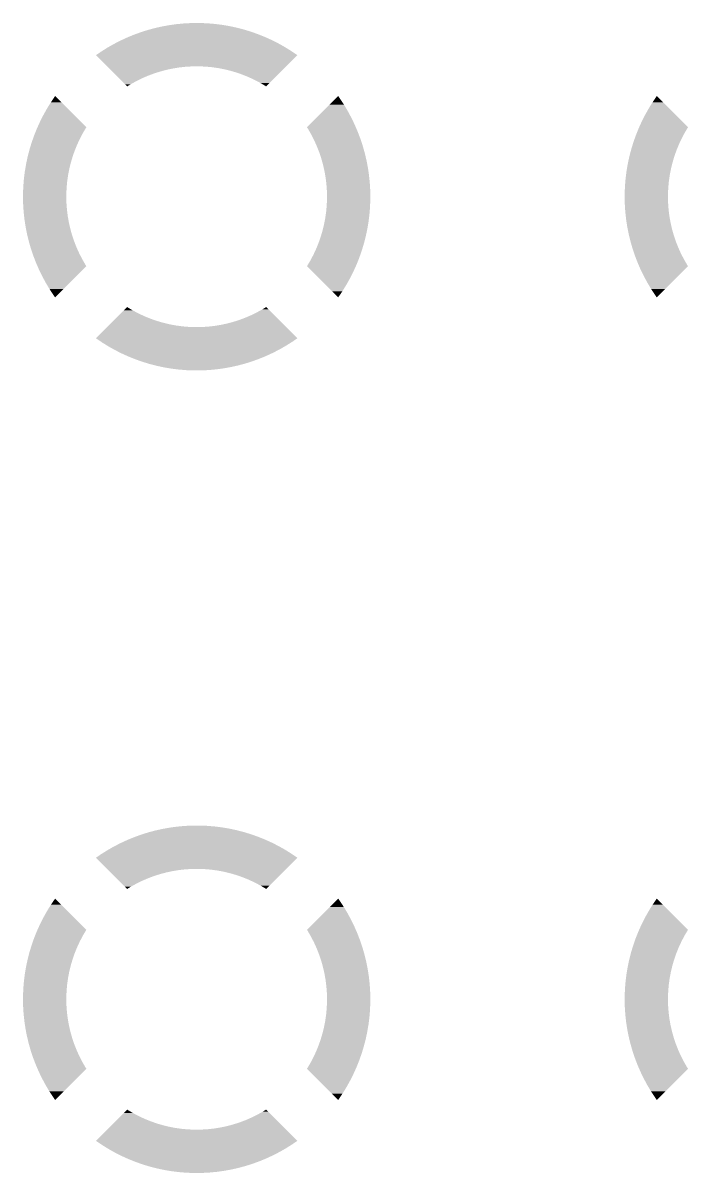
# Model space of a CAD drawing. Extents: x 295 to 953, y 10 to 290.
# Drawn here: x 613.29 to 617.5, y 120.03 to 127.31 of the extents above; entities that cross this region are included whole.
import ezdxf

# ---------------------------------------------------------------- set-up
doc = ezdxf.new("R2010")
doc.units = 0
doc.header["$LTSCALE"] = 5
doc.header["$MEASUREMENT"] = 0
doc.layers.get('0').update_dxf_attribs({"linetype": 'CONTINUOUS', "lineweight": 25})

msp = doc.modelspace()

# ---------------------------------------------------------------- linework, layer by layer
for points in [[(614.0023, 127.2424), (614.0361, 127.2547), (614.7776, 127.2424), (614.7427, 127.2547)], [(614.0361, 127.2547), (614.047, 127.2582), (614.7427, 127.2547), (614.733, 127.2582)], [(614.047, 127.2582), (614.0812, 127.269), (614.733, 127.2582), (614.6976, 127.269)], [(614.0812, 127.269), (614.0923, 127.272), (614.6976, 127.269), (614.6878, 127.272)], [(614.0923, 127.272), (614.1268, 127.2812), (614.6878, 127.272), (614.6518, 127.2812)], [(614.1268, 127.2812), (614.1382, 127.2838), (614.6518, 127.2812), (614.642, 127.2838)], [(614.1382, 127.2838), (614.173, 127.2916), (614.642, 127.2838), (614.6056, 127.2916)], [(614.173, 127.2916), (614.1846, 127.2936), (614.6056, 127.2916), (614.5958, 127.2936)], [(614.1846, 127.2936), (614.2195, 127.2999), (614.5958, 127.2936), (614.5588, 127.2999)], [(614.2195, 127.2999), (614.2316, 127.3015), (614.5588, 127.2999), (614.5492, 127.3015)], [(614.2316, 127.3015), (614.2663, 127.3062), (614.5492, 127.3015), (614.5116, 127.3062)], [(614.2663, 127.3062), (614.2791, 127.3073), (614.5116, 127.3062), (614.5023, 127.3073)], [(614.2791, 127.3073), (614.3134, 127.3105), (614.5023, 127.3073), (614.4638, 127.3105)], [(614.3134, 127.3105), (614.328, 127.3112), (614.4638, 127.3105), (614.4551, 127.3112)], [(614.328, 127.3112), (614.3606, 127.3127), (614.4551, 127.3112), (614.4141, 127.3127)], [(614.3606, 127.3127), (614.4079, 127.313), (614.4141, 127.3127), (614.4079, 127.313)], [(613.8318, 127.1609), (613.8631, 127.1789), (614.9479, 127.1609), (614.9159, 127.1789)], [(613.8631, 127.1789), (613.8731, 127.184), (614.9159, 127.1789), (614.9067, 127.184)], [(613.8731, 127.184), (613.9051, 127.2006), (614.9067, 127.184), (614.8739, 127.2006)], [(613.9051, 127.2006), (613.9153, 127.2053), (614.8739, 127.2006), (614.8645, 127.2053)], [(613.9153, 127.2053), (613.948, 127.2205), (614.8645, 127.2053), (614.831, 127.2205)], [(613.948, 127.2205), (613.9584, 127.2248), (614.831, 127.2205), (614.8214, 127.2248)], [(613.9584, 127.2248), (613.9917, 127.2386), (614.8214, 127.2248), (614.7872, 127.2386)], [(613.9917, 127.2386), (614.0023, 127.2424), (614.7872, 127.2386), (614.7776, 127.2424)], [(613.7521, 127.1095), (613.7822, 127.1301), (615.0272, 127.1095), (614.9969, 127.1301)], [(613.8229, 127.0387), (613.7521, 127.1095), (614.9565, 127.0387), (615.0272, 127.1095)], [(613.7822, 127.1301), (613.7916, 127.136), (614.9969, 127.1301), (614.9881, 127.136)], [(613.7916, 127.136), (613.8221, 127.1554), (614.9881, 127.136), (614.9569, 127.1554)], [(613.8221, 127.1554), (613.8318, 127.1609), (614.9569, 127.1554), (614.9479, 127.1609)], [(613.8233, 127.0383), (613.8229, 127.0387), (614.3622, 127.0383), (614.4031, 127.0387)], [(613.8257, 127.036), (613.8233, 127.0383), (614.3213, 127.036), (614.3622, 127.0383)], [(613.8301, 127.0316), (613.8257, 127.036), (614.2806, 127.0316), (614.3213, 127.036)], [(613.8365, 127.0251), (613.8301, 127.0316), (614.2401, 127.0251), (614.2806, 127.0316)], [(613.8449, 127.0167), (613.8365, 127.0251), (614.2, 127.0167), (614.2401, 127.0251)], [(614.444, 127.037), (614.4031, 127.0387), (614.9548, 127.037), (614.9565, 127.0387)], [(614.4848, 127.0333), (614.444, 127.037), (614.9511, 127.0333), (614.9548, 127.037)], [(614.5254, 127.0276), (614.4848, 127.0333), (614.9453, 127.0276), (614.9511, 127.0333)], [(614.5656, 127.0198), (614.5254, 127.0276), (614.9376, 127.0198), (614.9453, 127.0276)], [(613.8553, 127.0063), (613.8449, 127.0167), (614.1604, 127.0063), (614.2, 127.0167)], [(613.8677, 126.994), (613.8553, 127.0063), (614.1214, 126.994), (614.1604, 127.0063)], [(613.8819, 126.9797), (613.8677, 126.994), (614.083, 126.9797), (614.1214, 126.994)], [(613.8981, 126.9636), (613.8819, 126.9797), (614.0453, 126.9636), (614.083, 126.9797)], [(613.9161, 126.9455), (613.8981, 126.9636), (614.0086, 126.9455), (614.0453, 126.9636)], [(614.6054, 127.0101), (614.5656, 127.0198), (614.9279, 127.0101), (614.9376, 127.0198)], [(614.6446, 126.9985), (614.6054, 127.0101), (614.9162, 126.9985), (614.9279, 127.0101)], [(614.6832, 126.9848), (614.6446, 126.9985), (614.9026, 126.9848), (614.9162, 126.9985)], [(614.7211, 126.9693), (614.6832, 126.9848), (614.8871, 126.9693), (614.9026, 126.9848)], [(614.7582, 126.952), (614.7211, 126.9693), (614.8697, 126.952), (614.8871, 126.9693)], [(614.7944, 126.9328), (614.7582, 126.952), (614.8505, 126.9328), (614.8697, 126.952)], [(613.9359, 126.9257), (613.9161, 126.9455), (613.9727, 126.9257), (614.0086, 126.9455)], [(613.9498, 126.9118), (613.9359, 126.9257), (613.9498, 126.9118), (613.9727, 126.9257)], [(614.8296, 126.9118), (614.7944, 126.9328), (614.8296, 126.9118), (614.8505, 126.9328)], [(613.4421, 126.7715), (613.4669, 126.8117), (613.5728, 126.7715), (613.5326, 126.8117)], [(613.4669, 126.8117), (613.4935, 126.8508), (613.5326, 126.8117), (613.4935, 126.8508)], [(615.2314, 126.7964), (615.2709, 126.8359), (615.3222, 126.7964), (615.2963, 126.8359)], [(615.2709, 126.8359), (615.2859, 126.8508), (615.2963, 126.8359), (615.2859, 126.8508)], [(617.2521, 126.7715), (617.2769, 126.8117), (617.3828, 126.7715), (617.3426, 126.8117)], [(617.2769, 126.8117), (617.3035, 126.8508), (617.3426, 126.8117), (617.3035, 126.8508)], [(613.419, 126.7303), (613.4421, 126.7715), (613.6141, 126.7303), (613.5728, 126.7715)], [(615.1492, 126.7142), (615.1908, 126.7558), (615.3688, 126.7142), (615.3464, 126.7558)], [(615.1908, 126.7558), (615.2314, 126.7964), (615.3464, 126.7558), (615.3222, 126.7964)], [(617.229, 126.7303), (617.2521, 126.7715), (617.4241, 126.7303), (617.3828, 126.7715)], [(613.3818, 126.6532), (613.3977, 126.6881), (613.6912, 126.6532), (613.6562, 126.6881)], [(613.3977, 126.6881), (613.419, 126.7303), (613.6562, 126.6881), (613.6141, 126.7303)], [(615.0882, 126.6532), (615.1066, 126.6716), (615.3974, 126.6532), (615.3895, 126.6716)], [(615.1066, 126.6716), (615.1492, 126.7142), (615.3895, 126.6716), (615.3688, 126.7142)], [(617.1918, 126.6532), (617.2077, 126.6881), (617.5012, 126.6532), (617.4662, 126.6881)], [(617.2077, 126.6881), (617.229, 126.7303), (617.4662, 126.6881), (617.4241, 126.7303)], [(613.3537, 126.5818), (613.3605, 126.6012), (613.651, 126.5818), (613.6613, 126.6012)], [(613.3605, 126.6012), (613.3673, 126.618), (613.6613, 126.6012), (613.6702, 126.618)], [(613.3673, 126.618), (613.3782, 126.6451), (613.6702, 126.618), (613.6863, 126.6451)], [(613.3782, 126.6451), (613.3818, 126.6532), (613.6863, 126.6451), (613.6912, 126.6532)], [(615.0953, 126.6418), (615.0882, 126.6532), (615.4024, 126.6418), (615.3974, 126.6532)], [(615.1031, 126.6282), (615.0953, 126.6418), (615.4082, 126.6282), (615.4024, 126.6418)], [(615.1157, 126.6063), (615.1031, 126.6282), (615.4166, 126.6063), (615.4082, 126.6282)], [(615.127, 126.5841), (615.1157, 126.6063), (615.4251, 126.5841), (615.4166, 126.6063)], [(617.1637, 126.5818), (617.1705, 126.6012), (617.461, 126.5818), (617.4713, 126.6012)], [(617.1705, 126.6012), (617.1773, 126.618), (617.4713, 126.6012), (617.4802, 126.618)], [(617.1773, 126.618), (617.1882, 126.6451), (617.4802, 126.618), (617.4963, 126.6451)], [(617.1882, 126.6451), (617.1918, 126.6532), (617.4963, 126.6451), (617.5012, 126.6532)], [(613.331, 126.5114), (613.3412, 126.5447), (613.62, 126.5114), (613.6337, 126.5447)], [(613.3412, 126.5447), (613.3448, 126.5566), (613.6337, 126.5447), (613.6392, 126.5566)], [(613.3448, 126.5566), (613.3537, 126.5818), (613.6392, 126.5566), (613.651, 126.5818)], [(615.1343, 126.5698), (615.127, 126.5841), (615.4299, 126.5698), (615.4251, 126.5841)], [(615.148, 126.5393), (615.1343, 126.5698), (615.4401, 126.5393), (615.4299, 126.5698)], [(615.151, 126.5324), (615.148, 126.5393), (615.4421, 126.5324), (615.4401, 126.5393)], [(615.1659, 126.4943), (615.151, 126.5324), (615.453, 126.4943), (615.4421, 126.5324)], [(617.141, 126.5114), (617.1512, 126.5447), (617.43, 126.5114), (617.4437, 126.5447)], [(617.1512, 126.5447), (617.1548, 126.5566), (617.4437, 126.5447), (617.4492, 126.5566)], [(617.1548, 126.5566), (617.1637, 126.5818), (617.4492, 126.5566), (617.461, 126.5818)], [(613.3114, 126.429), (613.3192, 126.4656), (613.5929, 126.429), (613.6038, 126.4656)], [(613.3192, 126.4656), (613.3199, 126.4682), (613.6038, 126.4656), (613.6045, 126.4682)], [(613.3199, 126.4682), (613.3299, 126.5068), (613.6045, 126.4682), (613.6181, 126.5068)], [(613.3299, 126.5068), (613.331, 126.5114), (613.6181, 126.5068), (613.62, 126.5114)], [(615.1661, 126.4938), (615.1659, 126.4943), (615.4531, 126.4938), (615.453, 126.4943)], [(615.1789, 126.4554), (615.1661, 126.4938), (615.4624, 126.4554), (615.4531, 126.4938)], [(615.181, 126.4479), (615.1789, 126.4554), (615.4642, 126.4479), (615.4624, 126.4554)], [(615.1899, 126.416), (615.181, 126.4479), (615.4705, 126.416), (615.4642, 126.4479)], [(617.1214, 126.429), (617.1292, 126.4656), (617.4029, 126.429), (617.4138, 126.4656)], [(617.1292, 126.4656), (617.1299, 126.4682), (617.4138, 126.4656), (617.4145, 126.4682)], [(617.1299, 126.4682), (617.1399, 126.5068), (617.4145, 126.4682), (617.4281, 126.5068)], [(617.1399, 126.5068), (617.141, 126.5114), (617.4281, 126.5068), (617.43, 126.5114)], [(613.2985, 126.349), (613.3015, 126.3728), (613.5754, 126.349), (613.58, 126.3728)], [(613.3015, 126.3728), (613.3043, 126.3892), (613.58, 126.3728), (613.5831, 126.3892)], [(613.3043, 126.3892), (613.3094, 126.4194), (613.5831, 126.3892), (613.5905, 126.4194)], [(613.3094, 126.4194), (613.3114, 126.429), (613.5905, 126.4194), (613.5929, 126.429)], [(615.1932, 126.4015), (615.1899, 126.416), (615.4733, 126.4015), (615.4705, 126.416)], [(615.199, 126.3761), (615.1932, 126.4015), (615.4772, 126.3761), (615.4733, 126.4015)], [(615.2027, 126.3547), (615.199, 126.3761), (615.4804, 126.3547), (615.4772, 126.3761)], [(617.1085, 126.349), (617.1115, 126.3728), (617.3854, 126.349), (617.39, 126.3728)], [(617.1115, 126.3728), (617.1143, 126.3892), (617.39, 126.3728), (617.3931, 126.3892)], [(617.1143, 126.3892), (617.1194, 126.4194), (617.3931, 126.3892), (617.4005, 126.4194)], [(617.1194, 126.4194), (617.1214, 126.429), (617.4005, 126.4194), (617.4029, 126.429)], [(613.2918, 126.2787), (613.2942, 126.3084), (613.567, 126.2787), (613.5697, 126.3084)], [(613.2942, 126.3084), (613.2957, 126.3259), (613.5697, 126.3084), (613.5722, 126.3259)], [(613.2957, 126.3259), (613.2985, 126.349), (613.5722, 126.3259), (613.5754, 126.349)], [(615.2061, 126.3357), (615.2027, 126.3547), (615.4824, 126.3357), (615.4804, 126.3547)], [(615.2096, 126.3077), (615.2061, 126.3357), (615.4855, 126.3077), (615.4824, 126.3357)], [(615.2111, 126.2951), (615.2096, 126.3077), (615.4863, 126.2951), (615.4855, 126.3077)], [(617.1018, 126.2787), (617.1042, 126.3084), (617.377, 126.2787), (617.3797, 126.3084)], [(617.1042, 126.3084), (617.1057, 126.3259), (617.3797, 126.3084), (617.3822, 126.3259)], [(617.1057, 126.3259), (617.1085, 126.349), (617.3822, 126.3259), (617.3854, 126.349)], [(613.2899, 126.2133), (613.29, 126.2267), (613.5642, 126.2133), (613.5643, 126.2267)], [(613.29, 126.2315), (613.2914, 126.2676), (613.5645, 126.2315), (613.566, 126.2676)], [(613.29, 126.2267), (613.29, 126.2315), (613.5643, 126.2267), (613.5645, 126.2315)], [(613.2914, 126.2676), (613.2918, 126.2787), (613.566, 126.2676), (613.567, 126.2787)], [(615.2137, 126.2606), (615.2111, 126.2951), (615.4885, 126.2606), (615.4863, 126.2951)], [(615.2142, 126.2542), (615.2137, 126.2606), (615.4886, 126.2542), (615.4885, 126.2606)], [(615.2152, 126.2133), (615.2142, 126.2542), (615.4895, 126.2133), (615.4886, 126.2542)], [(617.0999, 126.2133), (617.1, 126.2267), (617.3742, 126.2133), (617.3743, 126.2267)], [(617.1, 126.2315), (617.1014, 126.2676), (617.3745, 126.2315), (617.376, 126.2676)], [(617.1, 126.2267), (617.1, 126.2315), (617.3743, 126.2267), (617.3745, 126.2315)], [(617.1014, 126.2676), (617.1018, 126.2787), (617.376, 126.2676), (617.377, 126.2787)], [(613.2908, 126.1724), (613.2899, 126.2133), (613.5652, 126.1724), (613.5642, 126.2133)], [(613.2909, 126.166), (613.2908, 126.1724), (613.5657, 126.166), (613.5652, 126.1724)], [(613.2931, 126.1315), (613.2909, 126.166), (613.5683, 126.1315), (613.5657, 126.166)], [(615.2124, 126.1479), (615.2134, 126.159), (615.4876, 126.1479), (615.488, 126.159)], [(615.2134, 126.159), (615.2149, 126.1951), (615.488, 126.159), (615.4894, 126.1951)], [(615.2149, 126.1951), (615.2151, 126.1999), (615.4894, 126.1951), (615.4894, 126.1999)], [(615.2151, 126.1999), (615.2152, 126.2133), (615.4894, 126.1999), (615.4895, 126.2133)], [(617.1008, 126.1724), (617.0999, 126.2133), (617.3752, 126.1724), (617.3742, 126.2133)], [(617.1009, 126.166), (617.1008, 126.1724), (617.3757, 126.166), (617.3752, 126.1724)], [(617.1031, 126.1315), (617.1009, 126.166), (617.3783, 126.1315), (617.3757, 126.166)], [(613.2939, 126.1189), (613.2931, 126.1315), (613.5698, 126.1189), (613.5683, 126.1315)], [(613.297, 126.0909), (613.2939, 126.1189), (613.5733, 126.0909), (613.5698, 126.1189)], [(613.299, 126.0719), (613.297, 126.0909), (613.5767, 126.0719), (613.5733, 126.0909)], [(615.204, 126.0776), (615.2072, 126.1007), (615.4809, 126.0776), (615.4837, 126.1007)], [(615.2072, 126.1007), (615.2097, 126.1182), (615.4837, 126.1007), (615.4852, 126.1182)], [(615.2097, 126.1182), (615.2124, 126.1479), (615.4852, 126.1182), (615.4876, 126.1479)], [(617.1039, 126.1189), (617.1031, 126.1315), (617.3798, 126.1189), (617.3783, 126.1315)], [(617.107, 126.0909), (617.1039, 126.1189), (617.3833, 126.0909), (617.3798, 126.1189)], [(617.109, 126.0719), (617.107, 126.0909), (617.3867, 126.0719), (617.3833, 126.0909)], [(613.3022, 126.0505), (613.299, 126.0719), (613.5804, 126.0505), (613.5767, 126.0719)], [(613.3061, 126.0251), (613.3022, 126.0505), (613.5862, 126.0251), (613.5804, 126.0505)], [(613.3089, 126.0106), (613.3061, 126.0251), (613.5895, 126.0106), (613.5862, 126.0251)], [(613.3152, 125.9787), (613.3089, 126.0106), (613.5984, 125.9787), (613.5895, 126.0106)], [(615.1865, 125.9976), (615.1889, 126.0072), (615.468, 125.9976), (615.47, 126.0072)], [(615.1889, 126.0072), (615.1962, 126.0374), (615.47, 126.0072), (615.4751, 126.0374)], [(615.1962, 126.0374), (615.1994, 126.0538), (615.4751, 126.0374), (615.4779, 126.0538)], [(615.1994, 126.0538), (615.204, 126.0776), (615.4779, 126.0538), (615.4809, 126.0776)], [(617.1122, 126.0505), (617.109, 126.0719), (617.3904, 126.0505), (617.3867, 126.0719)], [(617.1161, 126.0251), (617.1122, 126.0505), (617.3962, 126.0251), (617.3904, 126.0505)], [(617.1189, 126.0106), (617.1161, 126.0251), (617.3995, 126.0106), (617.3962, 126.0251)], [(617.1252, 125.9787), (617.1189, 126.0106), (617.4084, 125.9787), (617.3995, 126.0106)], [(613.317, 125.9712), (613.3152, 125.9787), (613.6005, 125.9712), (613.5984, 125.9787)], [(613.3263, 125.9328), (613.317, 125.9712), (613.6133, 125.9328), (613.6005, 125.9712)], [(613.3264, 125.9323), (613.3263, 125.9328), (613.6135, 125.9323), (613.6133, 125.9328)], [(615.1612, 125.9198), (615.1748, 125.9584), (615.4495, 125.9198), (615.4595, 125.9584)], [(615.1748, 125.9584), (615.1756, 125.961), (615.4595, 125.9584), (615.4602, 125.961)], [(615.1756, 125.961), (615.1865, 125.9976), (615.4602, 125.961), (615.468, 125.9976)], [(617.127, 125.9712), (617.1252, 125.9787), (617.4105, 125.9712), (617.4084, 125.9787)], [(617.1363, 125.9328), (617.127, 125.9712), (617.4233, 125.9328), (617.4105, 125.9712)], [(617.1364, 125.9323), (617.1363, 125.9328), (617.4235, 125.9323), (617.4233, 125.9328)], [(613.3373, 125.8942), (613.3264, 125.9323), (613.6284, 125.8942), (613.6135, 125.9323)], [(613.3393, 125.8873), (613.3373, 125.8942), (613.6314, 125.8873), (613.6284, 125.8942)], [(613.3495, 125.8568), (613.3393, 125.8873), (613.6451, 125.8568), (613.6314, 125.8873)], [(615.1284, 125.8448), (615.1402, 125.87), (615.4257, 125.8448), (615.4346, 125.87)], [(615.1402, 125.87), (615.1457, 125.8819), (615.4346, 125.87), (615.4382, 125.8819)], [(615.1457, 125.8819), (615.1594, 125.9152), (615.4382, 125.8819), (615.4483, 125.9152)], [(615.1594, 125.9152), (615.1612, 125.9198), (615.4483, 125.9152), (615.4495, 125.9198)], [(617.1473, 125.8942), (617.1364, 125.9323), (617.4384, 125.8942), (617.4235, 125.9323)], [(617.1493, 125.8873), (617.1473, 125.8942), (617.4414, 125.8873), (617.4384, 125.8942)], [(617.1595, 125.8568), (617.1493, 125.8873), (617.4551, 125.8568), (617.4414, 125.8873)], [(613.3543, 125.8425), (613.3495, 125.8568), (613.6524, 125.8425), (613.6451, 125.8568)], [(613.3628, 125.8203), (613.3543, 125.8425), (613.6637, 125.8203), (613.6524, 125.8425)], [(613.3712, 125.7984), (613.3628, 125.8203), (613.6763, 125.7984), (613.6637, 125.8203)], [(613.377, 125.7848), (613.3712, 125.7984), (613.6841, 125.7848), (613.6763, 125.7984)], [(615.0931, 125.7816), (615.1092, 125.8086), (615.4012, 125.7816), (615.4121, 125.8086)], [(615.1092, 125.8086), (615.1181, 125.8254), (615.4121, 125.8086), (615.4188, 125.8254)], [(615.1181, 125.8254), (615.1284, 125.8448), (615.4188, 125.8254), (615.4257, 125.8448)], [(617.1643, 125.8425), (617.1595, 125.8568), (617.4624, 125.8425), (617.4551, 125.8568)], [(617.1728, 125.8203), (617.1643, 125.8425), (617.4737, 125.8203), (617.4624, 125.8425)], [(617.1812, 125.7984), (617.1728, 125.8203), (617.4863, 125.7984), (617.4737, 125.8203)], [(617.187, 125.7848), (617.1812, 125.7984), (617.4941, 125.7848), (617.4863, 125.7984)], [(613.382, 125.7734), (613.377, 125.7848), (613.6912, 125.7734), (613.6841, 125.7848)], [(613.3899, 125.755), (613.382, 125.7734), (613.6727, 125.755), (613.6912, 125.7734)], [(613.4105, 125.7124), (613.3899, 125.755), (613.6302, 125.7124), (613.6727, 125.755)], [(615.0882, 125.7734), (615.0931, 125.7816), (615.3975, 125.7734), (615.4012, 125.7816)], [(615.1231, 125.7385), (615.0882, 125.7734), (615.3817, 125.7385), (615.3975, 125.7734)], [(615.1653, 125.6963), (615.1231, 125.7385), (615.3604, 125.6963), (615.3817, 125.7385)], [(617.192, 125.7734), (617.187, 125.7848), (617.5012, 125.7734), (617.4941, 125.7848)], [(617.1999, 125.755), (617.192, 125.7734), (617.4827, 125.755), (617.5012, 125.7734)], [(617.2205, 125.7124), (617.1999, 125.755), (617.4402, 125.7124), (617.4827, 125.755)], [(613.433, 125.6708), (613.4105, 125.7124), (613.5886, 125.6708), (613.6302, 125.7124)], [(613.4572, 125.6302), (613.433, 125.6708), (613.548, 125.6302), (613.5886, 125.6708)], [(615.2066, 125.6551), (615.1653, 125.6963), (615.3373, 125.6551), (615.3604, 125.6963)], [(615.2468, 125.6149), (615.2066, 125.6551), (615.3124, 125.6149), (615.3373, 125.6551)], [(617.243, 125.6708), (617.2205, 125.7124), (617.3986, 125.6708), (617.4402, 125.7124)], [(617.2672, 125.6302), (617.243, 125.6708), (617.358, 125.6302), (617.3986, 125.6708)], [(613.4831, 125.5907), (613.4572, 125.6302), (613.5084, 125.5907), (613.548, 125.6302)], [(613.4935, 125.5758), (613.4831, 125.5907), (613.4935, 125.5758), (613.5084, 125.5907)], [(615.2859, 125.5758), (615.2468, 125.6149), (615.2859, 125.5758), (615.3124, 125.6149)], [(617.2931, 125.5907), (617.2672, 125.6302), (617.3184, 125.5907), (617.358, 125.6302)], [(617.3035, 125.5758), (617.2931, 125.5907), (617.3035, 125.5758), (617.3184, 125.5907)], [(613.9288, 125.4938), (613.9498, 125.5148), (613.985, 125.4938), (613.9498, 125.5148)], [(614.7708, 125.4811), (614.8067, 125.5009), (614.8633, 125.4811), (614.8435, 125.5009)], [(614.8067, 125.5009), (614.8296, 125.5148), (614.8435, 125.5009), (614.8296, 125.5148)], [(613.8515, 125.4165), (613.8632, 125.4281), (614.174, 125.4165), (614.1348, 125.4281)], [(613.8632, 125.4281), (613.8768, 125.4418), (614.1348, 125.4281), (614.0962, 125.4418)], [(613.8768, 125.4418), (613.8923, 125.4573), (614.0962, 125.4418), (614.0583, 125.4573)], [(613.8923, 125.4573), (613.9097, 125.4746), (614.0583, 125.4573), (614.0212, 125.4746)], [(613.9097, 125.4746), (613.9288, 125.4938), (614.0212, 125.4746), (613.985, 125.4938)], [(614.619, 125.4203), (614.658, 125.4326), (614.9241, 125.4203), (614.9117, 125.4326)], [(614.658, 125.4326), (614.6964, 125.4469), (614.9117, 125.4326), (614.8975, 125.4469)], [(614.6964, 125.4469), (614.734, 125.4631), (614.8975, 125.4469), (614.8813, 125.4631)], [(614.734, 125.4631), (614.7708, 125.4811), (614.8813, 125.4631), (614.8633, 125.4811)], [(613.7521, 125.3171), (613.8229, 125.3879), (615.0272, 125.3171), (614.9565, 125.3879)], [(613.8229, 125.3879), (613.8246, 125.3896), (614.3763, 125.3879), (614.3354, 125.3896)], [(613.8246, 125.3896), (613.8283, 125.3933), (614.3354, 125.3896), (614.2946, 125.3933)], [(613.8283, 125.3933), (613.834, 125.399), (614.2946, 125.3933), (614.254, 125.399)], [(613.834, 125.399), (613.8418, 125.4068), (614.254, 125.399), (614.2138, 125.4068)], [(613.8418, 125.4068), (613.8515, 125.4165), (614.2138, 125.4068), (614.174, 125.4165)], [(614.3763, 125.3879), (614.4172, 125.3883), (614.9565, 125.3879), (614.9561, 125.3883)], [(614.4172, 125.3883), (614.4581, 125.3906), (614.9561, 125.3883), (614.9537, 125.3906)], [(614.4581, 125.3906), (614.4988, 125.395), (614.9537, 125.3906), (614.9493, 125.395)], [(614.4988, 125.395), (614.5393, 125.4015), (614.9493, 125.395), (614.9429, 125.4015)], [(614.5393, 125.4015), (614.5794, 125.4099), (614.9429, 125.4015), (614.9345, 125.4099)], [(614.5794, 125.4099), (614.619, 125.4203), (614.9345, 125.4099), (614.9241, 125.4203)], [(613.7825, 125.2965), (613.7522, 125.3171), (614.9972, 125.2965), (615.0272, 125.3171)], [(613.7912, 125.2906), (613.7825, 125.2965), (614.9878, 125.2906), (614.9972, 125.2965)], [(613.8225, 125.2712), (613.7912, 125.2906), (614.9573, 125.2712), (614.9878, 125.2906)], [(613.8315, 125.2657), (613.8225, 125.2712), (614.9476, 125.2657), (614.9573, 125.2712)], [(613.8635, 125.2477), (613.8315, 125.2657), (614.9163, 125.2477), (614.9476, 125.2657)], [(613.8727, 125.2426), (613.8635, 125.2477), (614.9063, 125.2426), (614.9163, 125.2477)], [(613.9055, 125.226), (613.8727, 125.2426), (614.8743, 125.226), (614.9063, 125.2426)], [(613.9149, 125.2213), (613.9055, 125.226), (614.8641, 125.2213), (614.8743, 125.226)], [(613.9484, 125.2061), (613.9149, 125.2213), (614.8314, 125.2061), (614.8641, 125.2213)], [(613.9579, 125.2018), (613.9484, 125.2061), (614.821, 125.2018), (614.8314, 125.2061)], [(613.9922, 125.188), (613.9579, 125.2018), (614.7877, 125.188), (614.821, 125.2018)], [(614.0018, 125.1842), (613.9922, 125.188), (614.7771, 125.1842), (614.7877, 125.188)], [(614.0366, 125.1719), (614.0018, 125.1842), (614.7433, 125.1719), (614.7771, 125.1842)], [(614.0464, 125.1684), (614.0366, 125.1719), (614.7324, 125.1684), (614.7433, 125.1719)], [(614.0818, 125.1576), (614.0464, 125.1684), (614.6982, 125.1576), (614.7324, 125.1684)], [(614.0916, 125.1546), (614.0818, 125.1576), (614.6871, 125.1546), (614.6982, 125.1576)], [(614.1275, 125.1454), (614.0916, 125.1546), (614.6526, 125.1454), (614.6871, 125.1546)], [(614.1374, 125.1428), (614.1275, 125.1454), (614.6412, 125.1428), (614.6526, 125.1454)], [(614.1738, 125.135), (614.1374, 125.1428), (614.6064, 125.135), (614.6412, 125.1428)], [(614.1836, 125.133), (614.1738, 125.135), (614.5948, 125.133), (614.6064, 125.135)], [(614.2206, 125.1267), (614.1836, 125.133), (614.5599, 125.1267), (614.5948, 125.133)], [(614.2302, 125.1251), (614.2206, 125.1267), (614.5478, 125.1251), (614.5599, 125.1267)], [(614.2678, 125.1204), (614.2302, 125.1251), (614.513, 125.1204), (614.5478, 125.1251)], [(614.2771, 125.1193), (614.2678, 125.1204), (614.5003, 125.1193), (614.513, 125.1204)], [(614.3156, 125.1161), (614.2771, 125.1193), (614.466, 125.1161), (614.5003, 125.1193)], [(614.3242, 125.1154), (614.3156, 125.1161), (614.4514, 125.1154), (614.466, 125.1161)], [(614.3653, 125.1139), (614.3242, 125.1154), (614.4188, 125.1139), (614.4514, 125.1154)], [(614.3715, 125.1136), (614.3653, 125.1139), (614.3715, 125.1136), (614.4188, 125.1139)], [(614.2195, 122.2199), (614.2316, 122.2215), (614.5588, 122.2199), (614.5492, 122.2215)], [(614.2316, 122.2215), (614.2663, 122.2262), (614.5492, 122.2215), (614.5116, 122.2262)], [(614.2663, 122.2262), (614.2791, 122.2273), (614.5116, 122.2262), (614.5023, 122.2273)], [(614.2791, 122.2273), (614.3134, 122.2305), (614.5023, 122.2273), (614.4638, 122.2305)], [(614.3134, 122.2305), (614.328, 122.2312), (614.4638, 122.2305), (614.4551, 122.2312)], [(614.328, 122.2312), (614.3606, 122.2327), (614.4551, 122.2312), (614.4141, 122.2327)], [(614.3606, 122.2327), (614.4079, 122.233), (614.4141, 122.2327), (614.4079, 122.233)], [(613.9584, 122.1448), (613.9917, 122.1586), (614.8214, 122.1448), (614.7872, 122.1586)], [(613.9917, 122.1586), (614.0023, 122.1624), (614.7872, 122.1586), (614.7776, 122.1624)], [(614.0023, 122.1624), (614.0361, 122.1747), (614.7776, 122.1624), (614.7427, 122.1747)], [(614.0361, 122.1747), (614.047, 122.1782), (614.7427, 122.1747), (614.733, 122.1782)], [(614.047, 122.1782), (614.0812, 122.189), (614.733, 122.1782), (614.6976, 122.189)], [(614.0812, 122.189), (614.0923, 122.192), (614.6976, 122.189), (614.6878, 122.192)], [(614.0923, 122.192), (614.1268, 122.2012), (614.6878, 122.192), (614.6518, 122.2012)], [(614.1268, 122.2012), (614.1382, 122.2038), (614.6518, 122.2012), (614.642, 122.2038)], [(614.1382, 122.2038), (614.173, 122.2116), (614.642, 122.2038), (614.6056, 122.2116)], [(614.173, 122.2116), (614.1846, 122.2136), (614.6056, 122.2116), (614.5958, 122.2136)], [(614.1846, 122.2136), (614.2195, 122.2199), (614.5958, 122.2136), (614.5588, 122.2199)], [(613.7916, 122.056), (613.8221, 122.0754), (614.9881, 122.056), (614.9569, 122.0754)], [(613.8221, 122.0754), (613.8318, 122.0809), (614.9569, 122.0754), (614.9479, 122.0809)], [(613.8318, 122.0809), (613.8631, 122.0989), (614.9479, 122.0809), (614.9159, 122.0989)], [(613.8631, 122.0989), (613.8731, 122.104), (614.9159, 122.0989), (614.9067, 122.104)], [(613.8731, 122.104), (613.9051, 122.1206), (614.9067, 122.104), (614.8739, 122.1206)], [(613.9051, 122.1206), (613.9153, 122.1253), (614.8739, 122.1206), (614.8645, 122.1253)], [(613.9153, 122.1253), (613.948, 122.1405), (614.8645, 122.1253), (614.831, 122.1405)], [(613.948, 122.1405), (613.9584, 122.1448), (614.831, 122.1405), (614.8214, 122.1448)], [(613.7521, 122.0295), (613.7822, 122.0501), (615.0272, 122.0295), (614.9969, 122.0501)], [(613.8229, 121.9587), (613.7521, 122.0295), (614.9565, 121.9587), (615.0272, 122.0295)], [(613.7822, 122.0501), (613.7916, 122.056), (614.9969, 122.0501), (614.9881, 122.056)], [(613.8233, 121.9583), (613.8229, 121.9587), (614.3622, 121.9583), (614.4031, 121.9587)], [(613.8257, 121.956), (613.8233, 121.9583), (614.3213, 121.956), (614.3622, 121.9583)], [(613.8301, 121.9516), (613.8257, 121.956), (614.2806, 121.9516), (614.3213, 121.956)], [(613.8365, 121.9451), (613.8301, 121.9516), (614.2401, 121.9451), (614.2806, 121.9516)], [(613.8449, 121.9367), (613.8365, 121.9451), (614.2, 121.9367), (614.2401, 121.9451)], [(613.8553, 121.9263), (613.8449, 121.9367), (614.1604, 121.9263), (614.2, 121.9367)], [(614.444, 121.957), (614.4031, 121.9587), (614.9548, 121.957), (614.9565, 121.9587)], [(614.4848, 121.9533), (614.444, 121.957), (614.9511, 121.9533), (614.9548, 121.957)], [(614.5254, 121.9476), (614.4848, 121.9533), (614.9453, 121.9476), (614.9511, 121.9533)], [(614.5656, 121.9398), (614.5254, 121.9476), (614.9376, 121.9398), (614.9453, 121.9476)], [(614.6054, 121.9301), (614.5656, 121.9398), (614.9279, 121.9301), (614.9376, 121.9398)], [(614.6446, 121.9185), (614.6054, 121.9301), (614.9162, 121.9185), (614.9279, 121.9301)], [(613.8677, 121.914), (613.8553, 121.9263), (614.1214, 121.914), (614.1604, 121.9263)], [(613.8819, 121.8997), (613.8677, 121.914), (614.083, 121.8997), (614.1214, 121.914)], [(613.8981, 121.8836), (613.8819, 121.8997), (614.0453, 121.8836), (614.083, 121.8997)], [(613.9161, 121.8655), (613.8981, 121.8836), (614.0086, 121.8655), (614.0453, 121.8836)], [(613.9359, 121.8457), (613.9161, 121.8655), (613.9727, 121.8457), (614.0086, 121.8655)], [(614.6832, 121.9048), (614.6446, 121.9185), (614.9026, 121.9048), (614.9162, 121.9185)], [(614.7211, 121.8893), (614.6832, 121.9048), (614.8871, 121.8893), (614.9026, 121.9048)], [(614.7582, 121.872), (614.7211, 121.8893), (614.8697, 121.872), (614.8871, 121.8893)], [(614.7944, 121.8528), (614.7582, 121.872), (614.8505, 121.8528), (614.8697, 121.872)], [(613.9498, 121.8318), (613.9359, 121.8457), (613.9498, 121.8318), (613.9727, 121.8457)], [(614.8296, 121.8318), (614.7944, 121.8528), (614.8296, 121.8318), (614.8505, 121.8528)], [(613.4421, 121.6915), (613.4669, 121.7317), (613.5728, 121.6915), (613.5326, 121.7317)], [(613.4669, 121.7317), (613.4935, 121.7708), (613.5326, 121.7317), (613.4935, 121.7708)], [(615.1908, 121.6758), (615.2314, 121.7164), (615.3464, 121.6758), (615.3222, 121.7164)], [(615.2314, 121.7164), (615.2709, 121.7559), (615.3222, 121.7164), (615.2963, 121.7559)], [(615.2709, 121.7559), (615.2859, 121.7708), (615.2963, 121.7559), (615.2859, 121.7708)], [(617.2521, 121.6915), (617.2769, 121.7317), (617.3828, 121.6915), (617.3426, 121.7317)], [(617.2769, 121.7317), (617.3035, 121.7708), (617.3426, 121.7317), (617.3035, 121.7708)], [(613.3977, 121.6081), (613.419, 121.6503), (613.6562, 121.6081), (613.6141, 121.6503)], [(613.419, 121.6503), (613.4421, 121.6915), (613.6141, 121.6503), (613.5728, 121.6915)], [(615.1492, 121.6342), (615.1908, 121.6758), (615.3688, 121.6342), (615.3464, 121.6758)], [(617.2077, 121.6081), (617.229, 121.6503), (617.4662, 121.6081), (617.4241, 121.6503)], [(617.229, 121.6503), (617.2521, 121.6915), (617.4241, 121.6503), (617.3828, 121.6915)], [(613.3673, 121.538), (613.3782, 121.5651), (613.6702, 121.538), (613.6863, 121.5651)], [(613.3782, 121.5651), (613.3818, 121.5732), (613.6863, 121.5651), (613.6912, 121.5732)], [(613.3818, 121.5732), (613.3977, 121.6081), (613.6912, 121.5732), (613.6562, 121.6081)], [(615.0882, 121.5732), (615.1066, 121.5916), (615.3974, 121.5732), (615.3895, 121.5916)], [(615.0953, 121.5618), (615.0882, 121.5732), (615.4024, 121.5618), (615.3974, 121.5732)], [(615.1066, 121.5916), (615.1492, 121.6342), (615.3895, 121.5916), (615.3688, 121.6342)], [(617.1773, 121.538), (617.1882, 121.5651), (617.4802, 121.538), (617.4963, 121.5651)], [(617.1882, 121.5651), (617.1918, 121.5732), (617.4963, 121.5651), (617.5012, 121.5732)], [(617.1918, 121.5732), (617.2077, 121.6081), (617.5012, 121.5732), (617.4662, 121.6081)], [(613.3448, 121.4766), (613.3537, 121.5018), (613.6392, 121.4766), (613.651, 121.5018)], [(613.3537, 121.5018), (613.3605, 121.5212), (613.651, 121.5018), (613.6613, 121.5212)], [(613.3605, 121.5212), (613.3673, 121.538), (613.6613, 121.5212), (613.6702, 121.538)], [(615.1031, 121.5482), (615.0953, 121.5618), (615.4082, 121.5482), (615.4024, 121.5618)], [(615.1157, 121.5263), (615.1031, 121.5482), (615.4166, 121.5263), (615.4082, 121.5482)], [(615.127, 121.5041), (615.1157, 121.5263), (615.4251, 121.5041), (615.4166, 121.5263)], [(615.1343, 121.4898), (615.127, 121.5041), (615.4299, 121.4898), (615.4251, 121.5041)], [(617.1548, 121.4766), (617.1637, 121.5018), (617.4492, 121.4766), (617.461, 121.5018)], [(617.1637, 121.5018), (617.1705, 121.5212), (617.461, 121.5018), (617.4713, 121.5212)], [(617.1705, 121.5212), (617.1773, 121.538), (617.4713, 121.5212), (617.4802, 121.538)], [(613.3199, 121.3882), (613.3299, 121.4268), (613.6045, 121.3882), (613.6181, 121.4268)], [(613.3299, 121.4268), (613.331, 121.4314), (613.6181, 121.4268), (613.62, 121.4314)], [(613.331, 121.4314), (613.3412, 121.4647), (613.62, 121.4314), (613.6337, 121.4647)], [(613.3412, 121.4647), (613.3448, 121.4766), (613.6337, 121.4647), (613.6392, 121.4766)], [(615.148, 121.4593), (615.1343, 121.4898), (615.4401, 121.4593), (615.4299, 121.4898)], [(615.151, 121.4524), (615.148, 121.4593), (615.4421, 121.4524), (615.4401, 121.4593)], [(615.1659, 121.4143), (615.151, 121.4524), (615.453, 121.4143), (615.4421, 121.4524)], [(617.1299, 121.3882), (617.1399, 121.4268), (617.4145, 121.3882), (617.4281, 121.4268)], [(617.1399, 121.4268), (617.141, 121.4314), (617.4281, 121.4268), (617.43, 121.4314)], [(617.141, 121.4314), (617.1512, 121.4647), (617.43, 121.4314), (617.4437, 121.4647)], [(617.1512, 121.4647), (617.1548, 121.4766), (617.4437, 121.4647), (617.4492, 121.4766)], [(613.3094, 121.3394), (613.3114, 121.349), (613.5905, 121.3394), (613.5929, 121.349)], [(613.3114, 121.349), (613.3192, 121.3856), (613.5929, 121.349), (613.6038, 121.3856)], [(613.3192, 121.3856), (613.3199, 121.3882), (613.6038, 121.3856), (613.6045, 121.3882)], [(615.1661, 121.4138), (615.1659, 121.4143), (615.4531, 121.4138), (615.453, 121.4143)], [(615.1789, 121.3754), (615.1661, 121.4138), (615.4624, 121.3754), (615.4531, 121.4138)], [(615.181, 121.3679), (615.1789, 121.3754), (615.4642, 121.3679), (615.4624, 121.3754)], [(615.1899, 121.336), (615.181, 121.3679), (615.4705, 121.336), (615.4642, 121.3679)], [(617.1194, 121.3394), (617.1214, 121.349), (617.4005, 121.3394), (617.4029, 121.349)], [(617.1214, 121.349), (617.1292, 121.3856), (617.4029, 121.349), (617.4138, 121.3856)], [(617.1292, 121.3856), (617.1299, 121.3882), (617.4138, 121.3856), (617.4145, 121.3882)], [(613.2985, 121.269), (613.3015, 121.2928), (613.5754, 121.269), (613.58, 121.2928)], [(613.3015, 121.2928), (613.3043, 121.3092), (613.58, 121.2928), (613.5831, 121.3092)], [(613.3043, 121.3092), (613.3094, 121.3394), (613.5831, 121.3092), (613.5905, 121.3394)], [(615.1932, 121.3215), (615.1899, 121.336), (615.4733, 121.3215), (615.4705, 121.336)], [(615.199, 121.2961), (615.1932, 121.3215), (615.4772, 121.2961), (615.4733, 121.3215)], [(615.2027, 121.2747), (615.199, 121.2961), (615.4804, 121.2747), (615.4772, 121.2961)], [(615.2061, 121.2557), (615.2027, 121.2747), (615.4824, 121.2557), (615.4804, 121.2747)], [(617.1085, 121.269), (617.1115, 121.2928), (617.3854, 121.269), (617.39, 121.2928)], [(617.1115, 121.2928), (617.1143, 121.3092), (617.39, 121.2928), (617.3931, 121.3092)], [(617.1143, 121.3092), (617.1194, 121.3394), (617.3931, 121.3092), (617.4005, 121.3394)], [(613.2918, 121.1987), (613.2942, 121.2284), (613.567, 121.1987), (613.5697, 121.2284)], [(613.2942, 121.2284), (613.2957, 121.2459), (613.5697, 121.2284), (613.5722, 121.2459)], [(613.2957, 121.2459), (613.2985, 121.269), (613.5722, 121.2459), (613.5754, 121.269)], [(615.2096, 121.2277), (615.2061, 121.2557), (615.4855, 121.2277), (615.4824, 121.2557)], [(615.2111, 121.2151), (615.2096, 121.2277), (615.4863, 121.2151), (615.4855, 121.2277)], [(615.2137, 121.1806), (615.2111, 121.2151), (615.4885, 121.1806), (615.4863, 121.2151)], [(617.1018, 121.1987), (617.1042, 121.2284), (617.377, 121.1987), (617.3797, 121.2284)], [(617.1042, 121.2284), (617.1057, 121.2459), (617.3797, 121.2284), (617.3822, 121.2459)], [(617.1057, 121.2459), (617.1085, 121.269), (617.3822, 121.2459), (617.3854, 121.269)], [(613.2899, 121.1333), (613.29, 121.1467), (613.5642, 121.1333), (613.5643, 121.1467)], [(613.2908, 121.0924), (613.2899, 121.1333), (613.5652, 121.0924), (613.5642, 121.1333)], [(613.29, 121.1515), (613.2914, 121.1876), (613.5645, 121.1515), (613.566, 121.1876)], [(613.29, 121.1467), (613.29, 121.1515), (613.5643, 121.1467), (613.5645, 121.1515)], [(613.2914, 121.1876), (613.2918, 121.1987), (613.566, 121.1876), (613.567, 121.1987)], [(615.2142, 121.1742), (615.2137, 121.1806), (615.4886, 121.1742), (615.4885, 121.1806)], [(615.2152, 121.1333), (615.2142, 121.1742), (615.4895, 121.1333), (615.4886, 121.1742)], [(615.2151, 121.1199), (615.2152, 121.1333), (615.4894, 121.1199), (615.4895, 121.1333)], [(617.0999, 121.1333), (617.1, 121.1467), (617.3742, 121.1333), (617.3743, 121.1467)], [(617.1008, 121.0924), (617.0999, 121.1333), (617.3752, 121.0924), (617.3742, 121.1333)], [(617.1, 121.1515), (617.1014, 121.1876), (617.3745, 121.1515), (617.376, 121.1876)], [(617.1, 121.1467), (617.1, 121.1515), (617.3743, 121.1467), (617.3745, 121.1515)], [(617.1014, 121.1876), (617.1018, 121.1987), (617.376, 121.1876), (617.377, 121.1987)], [(613.2909, 121.086), (613.2908, 121.0924), (613.5657, 121.086), (613.5652, 121.0924)], [(613.2931, 121.0515), (613.2909, 121.086), (613.5683, 121.0515), (613.5657, 121.086)], [(615.2097, 121.0382), (615.2124, 121.0679), (615.4852, 121.0382), (615.4876, 121.0679)], [(615.2124, 121.0679), (615.2134, 121.079), (615.4876, 121.0679), (615.488, 121.079)], [(615.2134, 121.079), (615.2149, 121.1151), (615.488, 121.079), (615.4894, 121.1151)], [(615.2149, 121.1151), (615.2151, 121.1199), (615.4894, 121.1151), (615.4894, 121.1199)], [(617.1009, 121.086), (617.1008, 121.0924), (617.3757, 121.086), (617.3752, 121.0924)], [(617.1031, 121.0515), (617.1009, 121.086), (617.3783, 121.0515), (617.3757, 121.086)], [(613.2939, 121.0389), (613.2931, 121.0515), (613.5698, 121.0389), (613.5683, 121.0515)], [(613.297, 121.0109), (613.2939, 121.0389), (613.5733, 121.0109), (613.5698, 121.0389)], [(613.299, 120.9919), (613.297, 121.0109), (613.5767, 120.9919), (613.5733, 121.0109)], [(613.3022, 120.9705), (613.299, 120.9919), (613.5804, 120.9705), (613.5767, 120.9919)], [(615.1994, 120.9738), (615.204, 120.9976), (615.4779, 120.9738), (615.4809, 120.9976)], [(615.204, 120.9976), (615.2072, 121.0207), (615.4809, 120.9976), (615.4837, 121.0207)], [(615.2072, 121.0207), (615.2097, 121.0382), (615.4837, 121.0207), (615.4852, 121.0382)], [(617.1039, 121.0389), (617.1031, 121.0515), (617.3798, 121.0389), (617.3783, 121.0515)], [(617.107, 121.0109), (617.1039, 121.0389), (617.3833, 121.0109), (617.3798, 121.0389)], [(617.109, 120.9919), (617.107, 121.0109), (617.3867, 120.9919), (617.3833, 121.0109)], [(617.1122, 120.9705), (617.109, 120.9919), (617.3904, 120.9705), (617.3867, 120.9919)], [(613.3061, 120.9451), (613.3022, 120.9705), (613.5862, 120.9451), (613.5804, 120.9705)], [(613.3089, 120.9306), (613.3061, 120.9451), (613.5895, 120.9306), (613.5862, 120.9451)], [(613.3152, 120.8987), (613.3089, 120.9306), (613.5984, 120.8987), (613.5895, 120.9306)], [(615.1756, 120.881), (615.1865, 120.9176), (615.4602, 120.881), (615.468, 120.9176)], [(615.1865, 120.9176), (615.1889, 120.9272), (615.468, 120.9176), (615.47, 120.9272)], [(615.1889, 120.9272), (615.1962, 120.9574), (615.47, 120.9272), (615.4751, 120.9574)], [(615.1962, 120.9574), (615.1994, 120.9738), (615.4751, 120.9574), (615.4779, 120.9738)], [(617.1161, 120.9451), (617.1122, 120.9705), (617.3962, 120.9451), (617.3904, 120.9705)], [(617.1189, 120.9306), (617.1161, 120.9451), (617.3995, 120.9306), (617.3962, 120.9451)], [(617.1252, 120.8987), (617.1189, 120.9306), (617.4084, 120.8987), (617.3995, 120.9306)], [(613.317, 120.8912), (613.3152, 120.8987), (613.6005, 120.8912), (613.5984, 120.8987)], [(613.3263, 120.8528), (613.317, 120.8912), (613.6133, 120.8528), (613.6005, 120.8912)], [(613.3264, 120.8523), (613.3263, 120.8528), (613.6135, 120.8523), (613.6133, 120.8528)], [(613.3373, 120.8142), (613.3264, 120.8523), (613.6284, 120.8142), (613.6135, 120.8523)], [(615.1594, 120.8352), (615.1612, 120.8398), (615.4483, 120.8352), (615.4495, 120.8398)], [(615.1612, 120.8398), (615.1748, 120.8784), (615.4495, 120.8398), (615.4595, 120.8784)], [(615.1748, 120.8784), (615.1756, 120.881), (615.4595, 120.8784), (615.4602, 120.881)], [(617.127, 120.8912), (617.1252, 120.8987), (617.4105, 120.8912), (617.4084, 120.8987)], [(617.1363, 120.8528), (617.127, 120.8912), (617.4233, 120.8528), (617.4105, 120.8912)], [(617.1364, 120.8523), (617.1363, 120.8528), (617.4235, 120.8523), (617.4233, 120.8528)], [(617.1473, 120.8142), (617.1364, 120.8523), (617.4384, 120.8142), (617.4235, 120.8523)], [(613.3393, 120.8073), (613.3373, 120.8142), (613.6314, 120.8073), (613.6284, 120.8142)], [(613.3495, 120.7768), (613.3393, 120.8073), (613.6451, 120.7768), (613.6314, 120.8073)], [(613.3543, 120.7625), (613.3495, 120.7768), (613.6524, 120.7625), (613.6451, 120.7768)], [(615.1181, 120.7454), (615.1284, 120.7648), (615.4188, 120.7454), (615.4257, 120.7648)], [(615.1284, 120.7648), (615.1402, 120.79), (615.4257, 120.7648), (615.4346, 120.79)], [(615.1402, 120.79), (615.1457, 120.8019), (615.4346, 120.79), (615.4382, 120.8019)], [(615.1457, 120.8019), (615.1594, 120.8352), (615.4382, 120.8019), (615.4483, 120.8352)], [(617.1493, 120.8073), (617.1473, 120.8142), (617.4414, 120.8073), (617.4384, 120.8142)], [(617.1595, 120.7768), (617.1493, 120.8073), (617.4551, 120.7768), (617.4414, 120.8073)], [(617.1643, 120.7625), (617.1595, 120.7768), (617.4624, 120.7625), (617.4551, 120.7768)], [(613.3628, 120.7403), (613.3543, 120.7625), (613.6637, 120.7403), (613.6524, 120.7625)], [(613.3712, 120.7184), (613.3628, 120.7403), (613.6763, 120.7184), (613.6637, 120.7403)], [(613.377, 120.7048), (613.3712, 120.7184), (613.6841, 120.7048), (613.6763, 120.7184)], [(613.382, 120.6934), (613.377, 120.7048), (613.6912, 120.6934), (613.6841, 120.7048)], [(613.3899, 120.675), (613.382, 120.6934), (613.6727, 120.675), (613.6912, 120.6934)], [(615.0882, 120.6934), (615.0931, 120.7016), (615.3975, 120.6934), (615.4012, 120.7016)], [(615.1231, 120.6585), (615.0882, 120.6934), (615.3817, 120.6585), (615.3975, 120.6934)], [(615.0931, 120.7016), (615.1092, 120.7286), (615.4012, 120.7016), (615.4121, 120.7286)], [(615.1092, 120.7286), (615.1181, 120.7454), (615.4121, 120.7286), (615.4188, 120.7454)], [(617.1728, 120.7403), (617.1643, 120.7625), (617.4737, 120.7403), (617.4624, 120.7625)], [(617.1812, 120.7184), (617.1728, 120.7403), (617.4863, 120.7184), (617.4737, 120.7403)], [(617.187, 120.7048), (617.1812, 120.7184), (617.4941, 120.7048), (617.4863, 120.7184)], [(617.192, 120.6934), (617.187, 120.7048), (617.5012, 120.6934), (617.4941, 120.7048)], [(617.1999, 120.675), (617.192, 120.6934), (617.4827, 120.675), (617.5012, 120.6934)], [(613.4105, 120.6324), (613.3899, 120.675), (613.6302, 120.6324), (613.6727, 120.675)], [(613.433, 120.5908), (613.4105, 120.6324), (613.5886, 120.5908), (613.6302, 120.6324)], [(615.1653, 120.6163), (615.1231, 120.6585), (615.3604, 120.6163), (615.3817, 120.6585)], [(617.2205, 120.6324), (617.1999, 120.675), (617.4402, 120.6324), (617.4827, 120.675)], [(617.243, 120.5908), (617.2205, 120.6324), (617.3986, 120.5908), (617.4402, 120.6324)], [(613.4572, 120.5502), (613.433, 120.5908), (613.548, 120.5502), (613.5886, 120.5908)], [(613.4831, 120.5107), (613.4572, 120.5502), (613.5084, 120.5107), (613.548, 120.5502)], [(615.2066, 120.5751), (615.1653, 120.6163), (615.3373, 120.5751), (615.3604, 120.6163)], [(615.2468, 120.5349), (615.2066, 120.5751), (615.3124, 120.5349), (615.3373, 120.5751)], [(617.2672, 120.5502), (617.243, 120.5908), (617.358, 120.5502), (617.3986, 120.5908)], [(617.2931, 120.5107), (617.2672, 120.5502), (617.3184, 120.5107), (617.358, 120.5502)], [(613.4935, 120.4958), (613.4831, 120.5107), (613.4935, 120.4958), (613.5084, 120.5107)], [(615.2859, 120.4958), (615.2468, 120.5349), (615.2859, 120.4958), (615.3124, 120.5349)], [(617.3035, 120.4958), (617.2931, 120.5107), (617.3035, 120.4958), (617.3184, 120.5107)], [(613.9097, 120.3946), (613.9288, 120.4138), (614.0212, 120.3946), (613.985, 120.4138)], [(613.9288, 120.4138), (613.9498, 120.4348), (613.985, 120.4138), (613.9498, 120.4348)], [(614.734, 120.3831), (614.7708, 120.4011), (614.8813, 120.3831), (614.8633, 120.4011)], [(614.7708, 120.4011), (614.8067, 120.4209), (614.8633, 120.4011), (614.8435, 120.4209)], [(614.8067, 120.4209), (614.8296, 120.4348), (614.8435, 120.4209), (614.8296, 120.4348)], [(613.8418, 120.3268), (613.8515, 120.3365), (614.2138, 120.3268), (614.174, 120.3365)], [(613.8515, 120.3365), (613.8632, 120.3481), (614.174, 120.3365), (614.1348, 120.3481)], [(613.8632, 120.3481), (613.8768, 120.3618), (614.1348, 120.3481), (614.0962, 120.3618)], [(613.8768, 120.3618), (613.8923, 120.3773), (614.0962, 120.3618), (614.0583, 120.3773)], [(613.8923, 120.3773), (613.9097, 120.3946), (614.0583, 120.3773), (614.0212, 120.3946)], [(614.5393, 120.3215), (614.5794, 120.3299), (614.9429, 120.3215), (614.9345, 120.3299)], [(614.5794, 120.3299), (614.619, 120.3403), (614.9345, 120.3299), (614.9241, 120.3403)], [(614.619, 120.3403), (614.658, 120.3526), (614.9241, 120.3403), (614.9117, 120.3526)], [(614.658, 120.3526), (614.6964, 120.3669), (614.9117, 120.3526), (614.8975, 120.3669)], [(614.6964, 120.3669), (614.734, 120.3831), (614.8975, 120.3669), (614.8813, 120.3831)], [(613.7521, 120.2371), (613.8229, 120.3079), (615.0272, 120.2371), (614.9565, 120.3079)], [(613.8229, 120.3079), (613.8246, 120.3096), (614.3763, 120.3079), (614.3354, 120.3096)], [(613.8246, 120.3096), (613.8283, 120.3133), (614.3354, 120.3096), (614.2946, 120.3133)], [(613.8283, 120.3133), (613.834, 120.319), (614.2946, 120.3133), (614.254, 120.319)], [(613.834, 120.319), (613.8418, 120.3268), (614.254, 120.319), (614.2138, 120.3268)], [(614.3763, 120.3079), (614.4172, 120.3083), (614.9565, 120.3079), (614.9561, 120.3083)], [(614.4172, 120.3083), (614.4581, 120.3106), (614.9561, 120.3083), (614.9537, 120.3106)], [(614.4581, 120.3106), (614.4988, 120.315), (614.9537, 120.3106), (614.9493, 120.315)], [(614.4988, 120.315), (614.5393, 120.3215), (614.9493, 120.315), (614.9429, 120.3215)], [(613.7825, 120.2165), (613.7522, 120.2371), (614.9972, 120.2165), (615.0272, 120.2371)], [(613.7912, 120.2106), (613.7825, 120.2165), (614.9878, 120.2106), (614.9972, 120.2165)], [(613.8225, 120.1912), (613.7912, 120.2106), (614.9573, 120.1912), (614.9878, 120.2106)], [(613.8315, 120.1857), (613.8225, 120.1912), (614.9476, 120.1857), (614.9573, 120.1912)], [(613.8635, 120.1677), (613.8315, 120.1857), (614.9163, 120.1677), (614.9476, 120.1857)], [(613.8727, 120.1626), (613.8635, 120.1677), (614.9063, 120.1626), (614.9163, 120.1677)], [(613.9055, 120.146), (613.8727, 120.1626), (614.8743, 120.146), (614.9063, 120.1626)], [(613.9149, 120.1413), (613.9055, 120.146), (614.8641, 120.1413), (614.8743, 120.146)], [(613.9484, 120.1261), (613.9149, 120.1413), (614.8314, 120.1261), (614.8641, 120.1413)], [(613.9579, 120.1218), (613.9484, 120.1261), (614.821, 120.1218), (614.8314, 120.1261)], [(613.9922, 120.108), (613.9579, 120.1218), (614.7877, 120.108), (614.821, 120.1218)], [(614.0018, 120.1042), (613.9922, 120.108), (614.7771, 120.1042), (614.7877, 120.108)], [(614.0366, 120.0919), (614.0018, 120.1042), (614.7433, 120.0919), (614.7771, 120.1042)], [(614.0464, 120.0884), (614.0366, 120.0919), (614.7324, 120.0884), (614.7433, 120.0919)], [(614.0818, 120.0776), (614.0464, 120.0884), (614.6982, 120.0776), (614.7324, 120.0884)], [(614.0916, 120.0746), (614.0818, 120.0776), (614.6871, 120.0746), (614.6982, 120.0776)], [(614.1275, 120.0654), (614.0916, 120.0746), (614.6526, 120.0654), (614.6871, 120.0746)], [(614.1374, 120.0628), (614.1275, 120.0654), (614.6412, 120.0628), (614.6526, 120.0654)], [(614.1738, 120.055), (614.1374, 120.0628), (614.6064, 120.055), (614.6412, 120.0628)], [(614.1836, 120.053), (614.1738, 120.055), (614.5948, 120.053), (614.6064, 120.055)], [(614.2206, 120.0467), (614.1836, 120.053), (614.5599, 120.0467), (614.5948, 120.053)], [(614.2302, 120.0451), (614.2206, 120.0467), (614.5478, 120.0451), (614.5599, 120.0467)], [(614.2678, 120.0404), (614.2302, 120.0451), (614.513, 120.0404), (614.5478, 120.0451)], [(614.2771, 120.0393), (614.2678, 120.0404), (614.5003, 120.0393), (614.513, 120.0404)], [(614.3156, 120.0361), (614.2771, 120.0393), (614.466, 120.0361), (614.5003, 120.0393)], [(614.3242, 120.0354), (614.3156, 120.0361), (614.4514, 120.0354), (614.466, 120.0361)], [(614.3653, 120.0339), (614.3242, 120.0354), (614.4188, 120.0339), (614.4514, 120.0354)], [(614.3715, 120.0336), (614.3653, 120.0339), (614.3715, 120.0336), (614.4188, 120.0339)]]:
    msp.add_solid(points)

doc.saveas('drawing.dxf')
